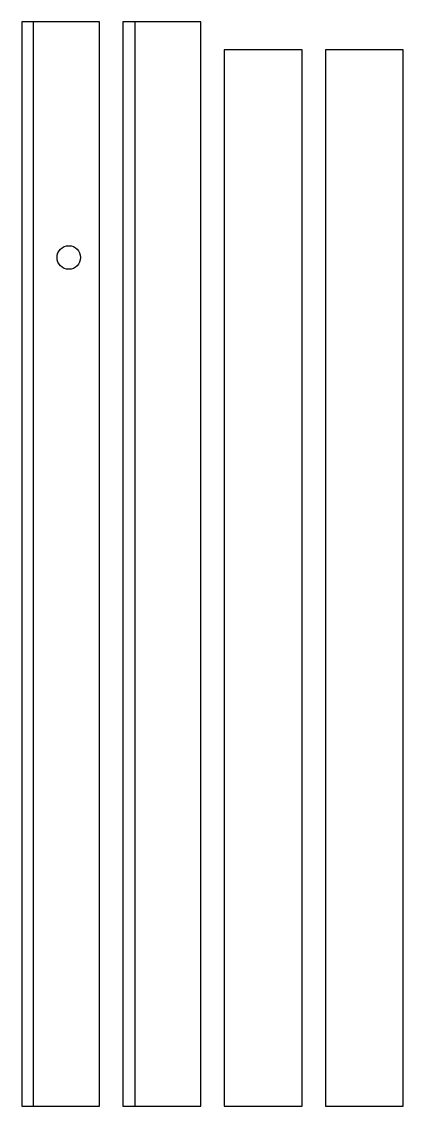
# Model space of a CAD drawing. Header units: millimetres. Extents: x 0 to 162, y 0 to 460.
import ezdxf

# ---------------------------------------------------------------- set-up
doc = ezdxf.new("R2010")
doc.units = ezdxf.units.MM
doc.layers.get('0').update_dxf_attribs({"linetype": 'CONTINUOUS'})

msp = doc.modelspace()

# ---------------------------------------------------------------- linework, layer by layer
for p, q in [((5, 0), (5, 460)), ((48, 460), (48, 0))]:
    msp.add_line(p, q)
for points in [[(0, 0), (33, 0), (33, 460), (0, 460)], [(76, 460), (43, 460), (43, 0), (76, 0)], [(86, 0), (119, 0), (119, 448), (86, 448)], [(129, 0), (162, 0), (162, 448), (129, 448)]]:
    msp.add_lwpolyline(points, close=True)
msp.add_circle((20, 360), 5)

doc.saveas('drawing.dxf')
